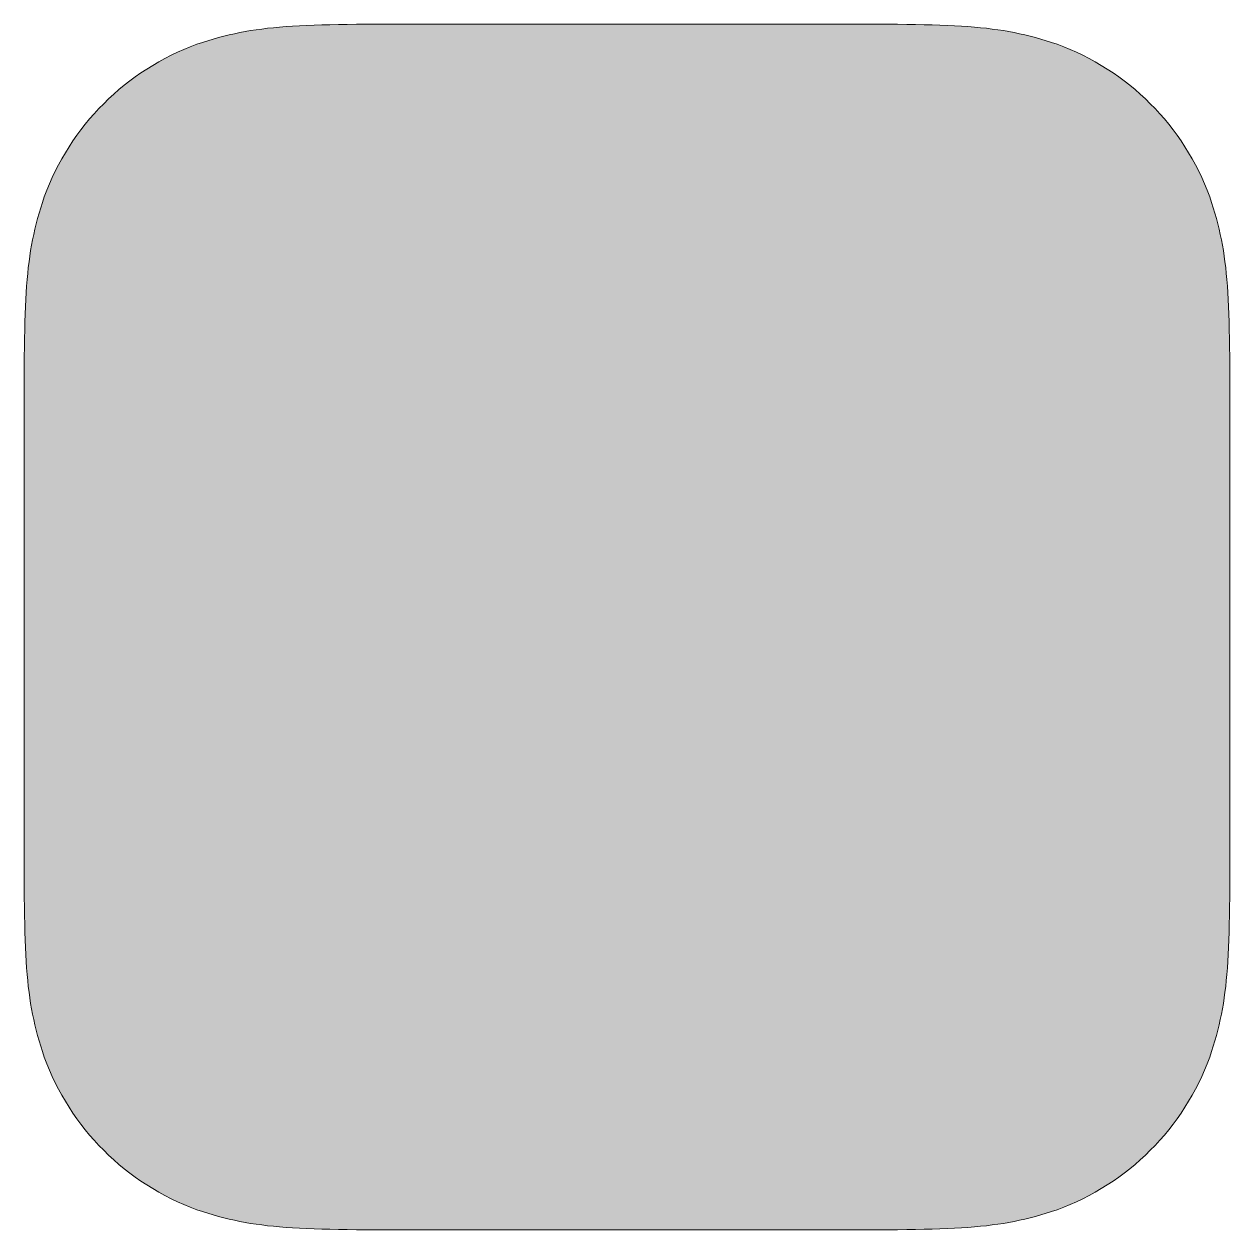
# Model space of a CAD drawing. Header units: inches. Extents: x 0 to 500, y -500 to 0.
import ezdxf

# ---------------------------------------------------------------- set-up
doc = ezdxf.new("R2010")
doc.units = ezdxf.units.IN
doc.header["$MEASUREMENT"] = 0
doc.layers.add('Layer 1', color=7, linetype='Continuous')

msp = doc.modelspace()

# ---------------------------------------------------------------- hatches: boundary and pattern name
at = {"layer": 'Layer 1', "true_color": 0xb3b3b3}
h = msp.add_hatch(color=253, dxfattribs=at)
edge = h.paths.add_edge_path()
edge.add_spline(control_points=[(491.66, -71.62), (480.94, -42.29), (457.71, -19.06), (428.38, -8.34), (403.58, 0), (387.41, 0), (329.79, 0), (329.79, 0), (170.21, 0), (170.21, 0), (112.59, 0), (96.42, 0), (71.62, -8.34), (42.29, -19.06), (19.06, -42.29), (8.34, -71.62), (0, -96.42), (0, -112.59), (0, -170.21), (0, -170.21), (0, -329.79), (0, -329.79), (0, -387.41), (0, -403.58), (8.34, -428.38), (19.06, -457.71), (42.29, -480.94), (71.62, -491.66), (96.42, -500), (112.59, -500), (170.21, -500), (170.21, -500), (329.79, -500), (329.79, -500), (387.41, -500), (403.58, -500), (428.38, -491.66), (457.71, -480.94), (480.94, -457.71), (491.66, -428.38), (500, -403.58), (500, -387.41), (500, -329.79), (500, -329.79), (500, -170.21), (500, -170.21), (500, -112.59), (500, -96.42), (491.66, -71.62)], knot_values=[0, 0, 0, 0, 1, 1, 1, 2, 2, 2, 3, 3, 3, 4, 4, 4, 5, 5, 5, 6, 6, 6, 7, 7, 7, 8, 8, 8, 9, 9, 9, 10, 10, 10, 11, 11, 11, 12, 12, 12, 13, 13, 13, 14, 14, 14, 15, 15, 15, 16, 16, 16, 16], degree=3, periodic=0)
edge.add_line((491.66, -71.62), (491.66, -71.62))

# ---------------------------------------------------------------- linework, layer by layer
at = {"layer": 'Layer 1', "lineweight": 0}
msp.add_open_spline([(491.66, -71.62), (480.94, -42.29), (457.71, -19.06), (428.38, -8.34), (403.58, 0), (387.41, 0), (329.79, 0), (329.79, 0), (170.21, 0), (170.21, 0), (112.59, 0), (96.42, 0), (71.62, -8.34), (42.29, -19.06), (19.06, -42.29), (8.34, -71.62), (0, -96.42), (0, -112.59), (0, -170.21), (0, -170.21), (0, -329.79), (0, -329.79), (0, -387.41), (0, -403.58), (8.34, -428.38), (19.06, -457.71), (42.29, -480.94), (71.62, -491.66), (96.42, -500), (112.59, -500), (170.21, -500), (170.21, -500), (329.79, -500), (329.79, -500), (387.41, -500), (403.58, -500), (428.38, -491.66), (457.71, -480.94), (480.94, -457.71), (491.66, -428.38), (500, -403.58), (500, -387.41), (500, -329.79), (500, -329.79), (500, -170.21), (500, -170.21), (500, -112.59), (500, -96.42), (491.66, -71.62)], degree=3, knots=[0, 0, 0, 0, 1, 1, 1, 2, 2, 2, 3, 3, 3, 4, 4, 4, 5, 5, 5, 6, 6, 6, 7, 7, 7, 8, 8, 8, 9, 9, 9, 10, 10, 10, 11, 11, 11, 12, 12, 12, 13, 13, 13, 14, 14, 14, 15, 15, 15, 16, 16, 16, 16], dxfattribs=at)

doc.saveas('drawing.dxf')
